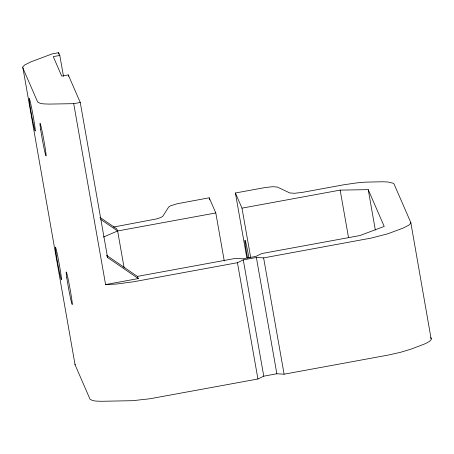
<?xml version="1.0" encoding="UTF-8"?>
<svg xmlns="http://www.w3.org/2000/svg" width="454" height="454" viewBox="0 0 454 454"><rect width="100%" height="100%" fill="white"/><g stroke="black" fill="none" stroke-linecap="round" stroke-linejoin="round"><path stroke-width="0.68" d="M246.811 257.764L235.399 193.001L264.659 187.627L272.519 186.702L277.337 187.054L289.794 192.944L294.612 193.296L302.478 192.365L344.03 184.738L356.929 182.883L365.243 182.139L382.467 181.77L387.864 181.986L393.374 183.297L393.993 183.881L410.808 222.556L431.249 339.564L429.336 341.482L425.511 343.61L411.035 349.137L400.524 352.31L388.039 355.113L284.108 374.192L276.861 373.773L263.768 376.173L257.929 378.999L150.047 398.743L132.789 400.678L101.531 401.291C97.729 401.035 93.195 401.597 90.011 399.174L75.075 364.823L22.751 66.914L24.664 64.996L30.815 61.903L52.079 53.913L58.623 52.709L59.803 55.433L63.492 76.368M75.075 364.823L75.126 364.114M410.808 222.556L410.751 223.266L408.844 225.184L402.692 228.277L387.71 233.816L371.446 238.038L263.615 257.895L256.362 257.475L243.276 259.881L237.436 262.701L133.504 281.781L116.218 284.079L105.589 284.573L73.713 103.665L49.157 104.085C45.355 103.83 40.82 104.397 37.637 101.974L22.7 67.623M103.455 237.045L117.626 230.972L215.803 212.949L224.27 260.999M59.803 55.433L53.26 56.631L61.721 76.096L68.27 74.899L80.256 102.462L107.581 257.526L138.317 278.563L105.589 284.573M73.713 103.665L80.256 102.462M215.803 212.949L209.215 197.808L177.327 203.721L170.659 205.764L168.689 207.001L162.816 216.252L160.847 217.489L156.721 218.89L113.455 227.068M235.399 193.001L241.982 208.142L340.159 190.118L368.222 189.641L384.215 226.415L359.914 235.547L261.737 253.57L255.897 256.397L242.805 258.797L235.552 258.377L137.375 276.401L106.639 255.364M99.863 217.301L116.684 228.81L117.626 230.972L124.129 267.883M100.805 219.464L117.626 230.972M430.738 337.566L431.3 338.854M137.375 276.401L138.317 278.563M106.877 255.903L107.581 257.526M368.222 189.641L375.339 230.03M340.159 190.118L348.507 237.476M263.615 257.895L284.108 374.192M256.362 257.475L276.861 373.773M241.982 208.142L250.693 257.588M243.276 259.881L263.768 376.173M237.436 262.701L257.929 378.999M209.215 197.808L209.583 199.896M68.27 74.899L68.514 76.295M58.623 52.709L58.867 54.111M247.6 258.127A16.65 0.681 79.6 0 1 244.995 240.183A16.65 0.681 79.6 0 1 248.957 258.054M55.973 252.889A16.65 0.681 79.6 0 0 61.256 279.46A16.65 0.681 79.6 0 0 58.004 257.571A16.65 0.681 79.6 0 0 55.973 252.889M66.789 277.763A16.65 0.681 79.6 0 0 72.073 304.333A16.65 0.681 79.6 0 0 68.821 282.445A16.65 0.681 79.6 0 0 66.789 277.763M40.599 129.163A16.65 0.681 79.6 0 0 45.888 155.733A16.65 0.681 79.6 0 0 42.636 133.845A16.65 0.681 79.6 0 0 40.599 129.163M29.782 104.284A16.65 0.681 79.6 0 0 35.072 130.854A16.65 0.681 79.6 0 0 31.82 108.971A16.65 0.681 79.6 0 0 29.782 104.284"/></g></svg>
